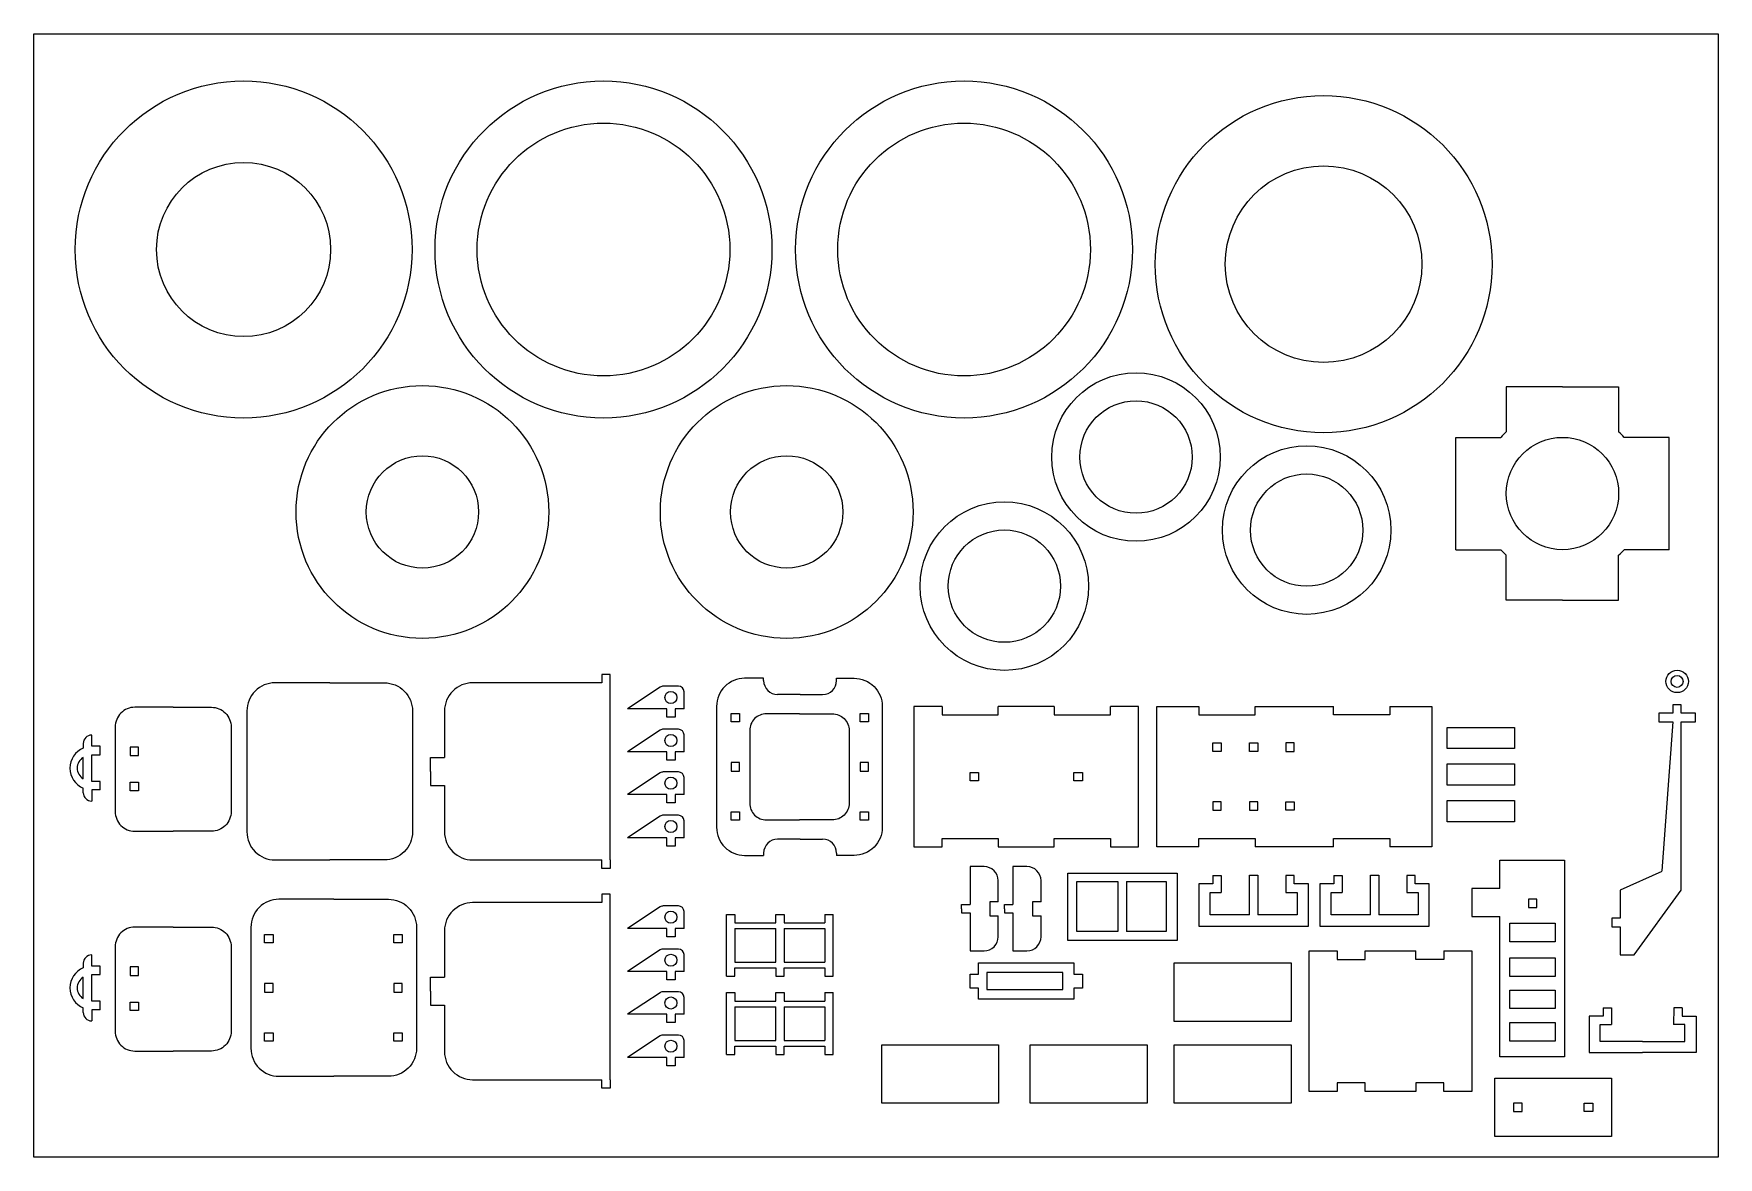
# Model space of a CAD drawing. Header units: millimetres. Extents: x 1035 to 4493, y 392 to 1491.
# Drawn here: x 1035 to 1635, y 392 to 792 of the extents above; entities that cross this region are included whole.
import ezdxf

# ---------------------------------------------------------------- set-up
doc = ezdxf.new("R2010")
doc.units = ezdxf.units.MM

msp = doc.modelspace()

# ---------------------------------------------------------------- linework, layer by layer
for p, q in [((1579.63, 666.74), (1559.63, 666.74)), ((1559.63, 666.74), (1559.63, 650.74)), ((1579.63, 666.74), (1599.63, 666.74)), ((1599.63, 666.74), (1599.63, 650.74)), ((1541.63, 608.74), (1541.63, 648.74)), ((1541.63, 648.74), (1557.63, 648.74)), ((1617.63, 648.74), (1601.63, 648.74)), ((1617.63, 608.74), (1617.63, 648.74)), ((1541.63, 608.74), (1557.63, 608.74)), ((1559.63, 590.74), (1559.63, 606.74)), ((1599.63, 590.74), (1599.63, 606.74)), ((1617.63, 608.74), (1601.63, 608.74)), ((1579.63, 590.74), (1559.63, 590.74)), ((1579.63, 590.74), (1599.63, 590.74)), ((1240.45, 564.34), (1237.45, 564.34)), ((1237.45, 564.34), (1237.45, 561.34)), ((1240.45, 561.34), (1240.45, 564.34)), ((1258.28, 559.82), (1246.62, 552.14)), ((1264.78, 560.14), (1259.38, 560.14)), ((1266.78, 552.14), (1266.78, 558.14)), ((1295.1, 562.17), (1295.1, 562.96)), ((1321.1, 562.17), (1321.1, 562.96)), ((1260.58, 552.14), (1246.62, 552.14)), ((1260.58, 549.14), (1260.58, 552.14)), ((1266.78, 552.14), (1263.58, 552.14)), ((1263.58, 552.14), (1263.58, 549.14)), ((1308.1, 557.17), (1300.1, 557.17)), ((1308.1, 557.17), (1316.1, 557.17)), ((1348.64, 552.96), (1348.64, 502.96)), ((1358.64, 552.96), (1348.64, 552.96)), ((1358.64, 552.96), (1358.64, 549.96)), ((1378.64, 549.96), (1378.64, 552.96)), ((1398.64, 552.96), (1378.64, 552.96)), ((1398.64, 552.96), (1398.64, 549.96)), ((1428.64, 552.96), (1418.64, 552.96)), ((1418.64, 549.96), (1418.64, 552.96)), ((1428.64, 502.96), (1428.64, 552.96)), ((1435.13, 552.96), (1450.13, 552.96)), ((1435.13, 502.96), (1435.13, 552.96)), ((1450.13, 552.96), (1450.13, 549.96)), ((1470.13, 549.96), (1470.13, 552.96)), ((1470.13, 552.96), (1498.13, 552.96)), ((1498.13, 549.96), (1498.13, 552.96)), ((1518.13, 552.96), (1518.13, 549.96)), ((1518.13, 552.96), (1533.13, 552.96)), ((1533.13, 552.96), (1533.13, 502.96)), ((1621.96, 553.51), (1618.96, 553.51)), ((1618.96, 553.51), (1618.96, 550.51)), ((1621.96, 550.51), (1621.96, 553.51)), ((1263.58, 549.14), (1260.58, 549.14)), ((1283.5, 547.44), (1283.5, 550.44)), ((1283.5, 550.44), (1286.5, 550.44)), ((1286.5, 547.44), (1283.5, 547.44)), ((1286.5, 550.44), (1286.5, 547.44)), ((1329.5, 547.44), (1329.5, 550.44)), ((1329.5, 550.44), (1332.5, 550.44)), ((1332.5, 547.44), (1329.5, 547.44)), ((1332.5, 550.44), (1332.5, 547.44)), ((1358.64, 549.96), (1378.64, 549.96)), ((1398.64, 549.96), (1418.64, 549.96)), ((1450.13, 549.96), (1470.13, 549.96)), ((1518.13, 549.96), (1498.13, 549.96)), ((1618.96, 550.51), (1613.96, 550.51)), ((1613.96, 550.51), (1613.96, 547.51)), ((1613.96, 547.51), (1618.96, 547.51)), ((1618.96, 547.51), (1615, 494.46)), ((1626.96, 550.51), (1621.96, 550.51)), ((1621.96, 487.51), (1621.96, 547.51)), ((1621.96, 547.51), (1626.96, 547.51)), ((1626.96, 547.51), (1626.96, 550.51)), ((1055.78, 538.74), (1055.78, 542.74)), ((1055.78, 542.74), (1055.78, 542.74)), ((1258.28, 544.49), (1246.62, 536.82)), ((1264.78, 544.82), (1259.38, 544.82)), ((1266.78, 536.82), (1266.78, 542.82)), ((1052.78, 539.74), (1052.78, 538.13)), ((1052.78, 527.18), (1052.78, 534.79)), ((1058.78, 538.74), (1055.78, 538.74)), ((1055.78, 526.24), (1055.78, 535.74)), ((1055.78, 535.74), (1058.78, 535.74)), ((1058.78, 535.74), (1058.78, 538.74)), ((1069.44, 538.44), (1069.44, 535.44)), ((1072.44, 538.44), (1069.44, 538.44)), ((1069.44, 535.44), (1072.44, 535.44)), ((1072.44, 535.44), (1072.44, 538.44)), ((1176.45, 529.82), (1176.45, 534.82)), ((1176.45, 534.82), (1181.45, 534.82)), ((1260.58, 536.82), (1246.62, 536.82)), ((1260.58, 533.82), (1260.58, 536.82)), ((1266.78, 536.82), (1263.58, 536.82)), ((1263.58, 536.82), (1263.58, 533.82)), ((1455.12, 539.95), (1458.12, 539.95)), ((1455.12, 536.95), (1455.12, 539.95)), ((1458.12, 536.95), (1455.12, 536.95)), ((1458.12, 539.95), (1458.12, 536.95)), ((1468.12, 539.95), (1471.12, 539.95)), ((1468.12, 536.95), (1468.12, 539.95)), ((1471.12, 536.95), (1468.12, 536.95)), ((1471.12, 539.95), (1471.12, 536.95)), ((1484.12, 539.95), (1481.12, 539.95)), ((1481.12, 539.95), (1481.12, 536.95)), ((1481.12, 536.95), (1484.12, 536.95)), ((1484.12, 536.95), (1484.12, 539.95)), ((1176.45, 529.82), (1176.45, 524.82)), ((1258.28, 529.29), (1246.62, 521.62)), ((1264.78, 529.62), (1259.38, 529.62)), ((1263.58, 533.82), (1260.58, 533.82)), ((1283.5, 532.94), (1283.5, 529.94)), ((1286.5, 532.94), (1283.5, 532.94)), ((1283.5, 529.94), (1286.5, 529.94)), ((1286.5, 529.94), (1286.5, 532.94)), ((1329.5, 532.94), (1329.5, 529.94)), ((1332.5, 532.94), (1329.5, 532.94)), ((1329.5, 529.94), (1332.5, 529.94)), ((1332.5, 529.94), (1332.5, 532.94)), ((1368.64, 527.96), (1368.64, 529.46)), ((1368.64, 529.46), (1371.64, 529.46)), ((1371.64, 529.46), (1371.64, 526.46)), ((1405.64, 527.96), (1405.64, 529.46)), ((1405.64, 529.46), (1408.64, 529.46)), ((1408.64, 529.46), (1408.64, 526.46)), ((1052.78, 522.24), (1052.78, 523.84)), ((1058.78, 526.24), (1055.78, 526.24)), ((1058.78, 523.24), (1055.78, 523.24)), ((1055.78, 523.24), (1055.78, 519.24)), ((1058.78, 523.24), (1058.78, 526.24)), ((1069.44, 522.95), (1069.44, 525.95)), ((1069.44, 525.95), (1072.44, 525.95)), ((1072.44, 522.95), (1069.44, 522.95)), ((1072.44, 525.95), (1072.44, 522.95)), ((1176.45, 524.82), (1181.45, 524.82)), ((1266.78, 521.62), (1266.78, 527.62)), ((1368.64, 526.46), (1368.64, 527.96)), ((1371.64, 526.46), (1368.64, 526.46)), ((1405.64, 526.46), (1405.64, 527.96)), ((1408.64, 526.46), (1405.64, 526.46)), ((1055.78, 519.24), (1055.78, 519.24)), ((1260.58, 521.62), (1246.62, 521.62)), ((1260.58, 518.62), (1260.58, 521.62)), ((1263.58, 518.62), (1260.58, 518.62)), ((1266.78, 521.62), (1263.58, 521.62)), ((1263.58, 521.62), (1263.58, 518.62)), ((1458.12, 518.96), (1455.12, 518.96)), ((1455.12, 518.96), (1455.12, 515.96)), ((1458.12, 515.96), (1458.12, 518.96)), ((1471.12, 518.96), (1468.12, 518.96)), ((1468.12, 518.96), (1468.12, 515.96)), ((1471.12, 515.96), (1471.12, 518.96)), ((1481.12, 515.96), (1481.12, 518.96)), ((1481.12, 518.96), (1484.12, 518.96)), ((1484.12, 518.96), (1484.12, 515.96)), ((1258.28, 513.88), (1246.62, 506.21)), ((1264.78, 514.21), (1259.38, 514.21)), ((1266.78, 506.21), (1266.78, 512.21)), ((1283.5, 512.44), (1283.5, 515.44)), ((1283.5, 515.44), (1286.5, 515.44)), ((1286.5, 512.44), (1283.5, 512.44)), ((1286.5, 515.44), (1286.5, 512.44)), ((1329.5, 512.44), (1329.5, 515.44)), ((1329.5, 515.44), (1332.5, 515.44)), ((1332.5, 512.44), (1329.5, 512.44)), ((1332.5, 515.44), (1332.5, 512.44)), ((1455.12, 515.96), (1458.12, 515.96)), ((1468.12, 515.96), (1471.12, 515.96)), ((1484.12, 515.96), (1481.12, 515.96)), ((1260.58, 506.21), (1246.62, 506.21)), ((1260.58, 503.21), (1260.58, 506.21)), ((1266.78, 506.21), (1263.58, 506.21)), ((1263.58, 506.21), (1263.58, 503.21)), ((1308.1, 505.71), (1300.1, 505.71)), ((1308.1, 505.71), (1316.1, 505.71)), ((1358.64, 502.96), (1358.64, 505.96)), ((1358.64, 505.96), (1378.64, 505.96)), ((1378.64, 505.96), (1378.64, 502.96)), ((1398.64, 502.96), (1398.64, 505.96)), ((1398.64, 505.96), (1418.64, 505.96)), ((1418.64, 505.96), (1418.64, 502.96)), ((1450.13, 502.96), (1450.13, 505.96)), ((1450.13, 505.96), (1470.13, 505.96)), ((1470.13, 505.96), (1470.13, 502.96)), ((1498.13, 502.96), (1498.13, 505.96)), ((1498.13, 505.96), (1518.13, 505.96)), ((1518.13, 505.96), (1518.13, 502.96)), ((1237.45, 495.3), (1237.45, 498.3)), ((1240.45, 498.3), (1240.45, 495.3)), ((1263.58, 503.21), (1260.58, 503.21)), ((1295.1, 500.71), (1295.1, 499.92)), ((1321.1, 500.71), (1321.1, 499.92)), ((1348.64, 502.96), (1358.64, 502.96)), ((1378.64, 502.96), (1398.64, 502.96)), ((1418.64, 502.96), (1428.64, 502.96)), ((1450.13, 502.96), (1435.13, 502.96)), ((1498.13, 502.96), (1470.13, 502.96)), ((1533.13, 502.96), (1518.13, 502.96)), ((1557.31, 498.17), (1580.31, 498.17)), ((1557.31, 488.17), (1557.31, 498.17)), ((1580.31, 498.17), (1580.31, 428.17)), ((1240.45, 495.3), (1237.45, 495.3)), ((1368.64, 495.93), (1368.64, 482.43)), ((1373.64, 495.93), (1368.64, 495.93)), ((1383.9, 495.93), (1383.9, 482.43)), ((1388.9, 495.93), (1383.9, 495.93)), ((1455.12, 492.74), (1455.12, 489.74)), ((1455.12, 492.74), (1458.12, 492.74)), ((1458.12, 492.74), (1458.12, 486.74)), ((1468.12, 478.74), (1468.12, 492.84)), ((1468.12, 492.84), (1471.12, 492.84)), ((1471.12, 492.84), (1471.12, 478.74)), ((1484.12, 492.74), (1481.12, 492.74)), ((1481.12, 492.74), (1481.12, 486.74)), ((1484.12, 489.74), (1484.12, 492.74)), ((1498.19, 492.74), (1498.19, 489.74)), ((1498.19, 492.74), (1501.19, 492.74)), ((1501.19, 492.74), (1501.22, 486.74)), ((1511.2, 478.74), (1511.2, 492.84)), ((1511.2, 492.84), (1514.2, 492.84)), ((1514.2, 492.84), (1514.2, 478.74)), ((1527.19, 492.74), (1524.19, 492.74)), ((1524.19, 492.74), (1524.19, 486.74)), ((1527.19, 489.74), (1527.19, 492.74)), ((1614.98, 494.17), (1600.21, 487.51)), ((1240.45, 486.09), (1237.45, 486.09)), ((1237.45, 486.09), (1237.45, 483.09)), ((1240.45, 483.09), (1240.45, 486.09)), ((1378.64, 483.43), (1378.64, 490.93)), ((1393.9, 483.43), (1393.9, 490.93)), ((1421.29, 490.62), (1421.29, 472.78)), ((1424.29, 490.62), (1424.29, 472.78)), ((1438.44, 490.62), (1438.44, 472.78)), ((1455.12, 489.74), (1450.12, 489.74)), ((1450.12, 489.74), (1450.12, 474.74)), ((1454.14, 478.74), (1454.14, 486.74)), ((1454.14, 486.74), (1458.12, 486.74)), ((1481.12, 486.74), (1485.12, 486.74)), ((1489.12, 489.74), (1484.12, 489.74)), ((1485.12, 486.74), (1485.12, 478.74)), ((1489.12, 474.74), (1489.12, 489.74)), ((1498.19, 489.74), (1493.19, 489.74)), ((1493.19, 489.74), (1493.19, 474.74)), ((1497.22, 478.74), (1497.22, 486.74)), ((1497.22, 486.74), (1501.22, 486.74)), ((1524.19, 486.74), (1528.19, 486.74)), ((1532.19, 489.74), (1527.19, 489.74)), ((1528.19, 486.74), (1528.19, 478.74)), ((1532.19, 474.74), (1532.19, 489.74)), ((1557.31, 488.17), (1547.31, 488.17)), ((1547.31, 488.17), (1547.31, 478.17)), ((1600.21, 487.51), (1600.21, 477.51)), ((1605.21, 464.51), (1621.96, 487.51)), ((1258.28, 481.57), (1246.62, 473.9)), ((1264.78, 481.9), (1259.38, 481.9)), ((1365.64, 480.93), (1365.64, 482.43)), ((1365.64, 482.43), (1368.64, 482.43)), ((1365.64, 480.93), (1365.64, 479.43)), ((1378.64, 483.43), (1375.64, 483.43)), ((1375.64, 483.43), (1375.64, 478.43)), ((1380.9, 480.93), (1380.9, 482.43)), ((1380.9, 482.43), (1383.9, 482.43)), ((1380.9, 480.93), (1380.9, 479.43)), ((1393.9, 483.43), (1390.9, 483.43)), ((1390.9, 483.43), (1390.9, 478.43)), ((1567.49, 484.35), (1567.49, 481.35)), ((1570.49, 484.35), (1567.49, 484.35)), ((1567.49, 481.35), (1570.49, 481.35)), ((1570.49, 481.35), (1570.49, 484.35)), ((1266.78, 473.9), (1266.78, 479.9)), ((1281.9, 456.89), (1281.9, 478.89)), ((1281.9, 478.89), (1284.9, 478.89)), ((1284.9, 478.89), (1284.9, 475.89)), ((1284.9, 475.89), (1299.4, 475.89)), ((1299.4, 478.89), (1302.4, 478.89)), ((1299.4, 475.89), (1299.4, 478.89)), ((1302.4, 478.89), (1302.4, 475.89)), ((1302.4, 475.89), (1316.9, 475.89)), ((1316.9, 478.89), (1316.9, 475.89)), ((1316.9, 478.89), (1319.9, 478.89)), ((1319.9, 456.89), (1319.9, 478.89)), ((1365.64, 479.43), (1368.64, 479.43)), ((1368.64, 479.43), (1368.64, 465.93)), ((1375.64, 478.43), (1378.64, 478.43)), ((1378.64, 470.93), (1378.64, 478.43)), ((1380.9, 479.43), (1383.9, 479.43)), ((1383.9, 479.43), (1383.9, 465.93)), ((1390.9, 478.43), (1393.9, 478.43)), ((1393.9, 470.93), (1393.9, 478.43)), ((1450.12, 474.74), (1489.12, 474.74)), ((1468.12, 478.74), (1454.14, 478.74)), ((1485.12, 478.74), (1471.12, 478.74)), ((1493.19, 474.74), (1532.19, 474.74)), ((1511.2, 478.74), (1497.22, 478.74)), ((1528.19, 478.74), (1514.2, 478.74)), ((1547.31, 478.17), (1557.31, 478.17)), ((1557.31, 428.17), (1557.31, 478.17)), ((1600.21, 477.51), (1597.21, 477.51)), ((1597.21, 477.51), (1597.21, 474.51)), ((1597.21, 474.51), (1600.21, 474.51)), ((1600.21, 474.51), (1600.21, 464.51)), ((1117.38, 468.78), (1117.38, 471.78)), ((1117.38, 471.78), (1120.38, 471.78)), ((1120.38, 468.78), (1117.38, 468.78)), ((1120.38, 471.78), (1120.38, 468.78)), ((1163.38, 468.78), (1163.38, 471.78)), ((1163.38, 471.78), (1166.38, 471.78)), ((1166.38, 468.78), (1163.38, 468.78)), ((1166.38, 471.78), (1166.38, 468.78)), ((1260.58, 473.9), (1246.62, 473.9)), ((1260.58, 470.9), (1260.58, 473.9)), ((1263.58, 470.9), (1260.58, 470.9)), ((1266.78, 473.9), (1263.58, 473.9)), ((1263.58, 473.9), (1263.58, 470.9)), ((1284.9, 473.89), (1299.4, 473.89)), ((1284.9, 473.89), (1284.9, 461.89)), ((1299.4, 461.89), (1299.4, 473.89)), ((1302.4, 473.89), (1316.9, 473.89)), ((1302.4, 473.89), (1302.4, 461.89)), ((1316.9, 473.89), (1316.9, 461.89)), ((1055.78, 460.49), (1055.78, 464.49)), ((1055.78, 464.49), (1055.78, 464.49)), ((1258.28, 466.25), (1246.62, 458.58)), ((1264.78, 466.58), (1259.38, 466.58)), ((1266.78, 458.58), (1266.78, 464.58)), ((1368.64, 465.93), (1373.64, 465.93)), ((1383.9, 465.93), (1388.9, 465.93)), ((1489.36, 415.9), (1489.36, 465.9)), ((1489.36, 465.9), (1499.36, 465.9)), ((1499.36, 465.9), (1499.36, 462.9)), ((1499.36, 462.9), (1509.36, 462.9)), ((1509.36, 462.9), (1509.36, 465.9)), ((1509.36, 465.9), (1527.36, 465.9)), ((1527.36, 462.9), (1527.36, 465.9)), ((1537.36, 462.9), (1527.36, 462.9)), ((1537.36, 465.9), (1537.36, 462.9)), ((1537.36, 465.9), (1547.36, 465.9)), ((1547.36, 465.9), (1547.36, 415.9)), ((1600.21, 464.51), (1605.21, 464.51)), ((1052.78, 461.49), (1052.78, 459.89)), ((1052.78, 448.94), (1052.78, 456.55)), ((1058.78, 460.49), (1055.78, 460.49)), ((1055.78, 447.99), (1055.78, 457.49)), ((1055.78, 457.49), (1058.78, 457.49)), ((1058.78, 457.49), (1058.78, 460.49)), ((1069.44, 460.2), (1069.44, 457.2)), ((1072.44, 460.2), (1069.44, 460.2)), ((1069.44, 457.2), (1072.44, 457.2)), ((1072.44, 457.2), (1072.44, 460.2)), ((1176.45, 451.58), (1176.45, 456.58)), ((1176.45, 456.58), (1181.45, 456.58)), ((1260.58, 458.58), (1246.62, 458.58)), ((1260.58, 455.58), (1260.58, 458.58)), ((1266.78, 458.58), (1263.58, 458.58)), ((1263.58, 458.58), (1263.58, 455.58)), ((1281.9, 456.89), (1284.9, 456.89)), ((1284.9, 461.89), (1299.4, 461.89)), ((1284.9, 456.89), (1284.9, 459.89)), ((1284.9, 459.89), (1299.4, 459.89)), ((1299.4, 459.89), (1299.4, 456.89)), ((1299.4, 456.89), (1302.4, 456.89)), ((1302.4, 461.89), (1316.9, 461.89)), ((1302.4, 456.89), (1302.4, 459.89)), ((1302.4, 459.89), (1316.9, 459.89)), ((1316.9, 459.89), (1316.9, 456.89)), ((1316.9, 456.89), (1319.9, 456.89)), ((1368.64, 457.68), (1371.64, 457.68)), ((1368.64, 452.68), (1368.64, 457.68)), ((1371.64, 457.68), (1371.64, 461.68)), ((1371.64, 461.68), (1405.64, 461.68)), ((1374.64, 458.18), (1374.64, 452.18)), ((1401.64, 458.18), (1374.64, 458.18)), ((1401.64, 452.18), (1401.64, 458.18)), ((1405.64, 461.68), (1405.64, 457.68)), ((1405.64, 457.68), (1408.64, 457.68)), ((1408.64, 457.68), (1408.64, 452.68)), ((1117.38, 454.28), (1117.38, 451.28)), ((1120.38, 454.28), (1117.38, 454.28)), ((1117.38, 451.28), (1120.38, 451.28)), ((1120.38, 451.28), (1120.38, 454.28)), ((1163.38, 454.28), (1163.38, 451.28)), ((1166.38, 454.28), (1163.38, 454.28)), ((1163.38, 451.28), (1166.38, 451.28)), ((1166.38, 451.28), (1166.38, 454.28)), ((1176.45, 451.58), (1176.45, 446.58)), ((1258.28, 451.04), (1246.62, 443.37)), ((1264.78, 451.37), (1259.38, 451.37)), ((1263.58, 455.58), (1260.58, 455.58)), ((1281.9, 429.05), (1281.9, 451.05)), ((1281.9, 451.05), (1284.9, 451.05)), ((1284.9, 451.05), (1284.9, 448.05)), ((1299.4, 448.05), (1299.4, 451.05)), ((1299.4, 451.05), (1302.4, 451.05)), ((1302.4, 451.05), (1302.4, 448.05)), ((1316.9, 451.05), (1316.9, 448.05)), ((1316.9, 451.05), (1319.9, 451.05)), ((1319.9, 429.05), (1319.9, 451.05)), ((1371.64, 452.68), (1368.64, 452.68)), ((1371.64, 448.68), (1371.64, 452.68)), ((1374.64, 452.18), (1401.64, 452.18)), ((1408.64, 452.68), (1405.64, 452.68)), ((1405.64, 452.68), (1405.64, 448.68)), ((1052.78, 443.99), (1052.78, 445.6)), ((1058.78, 447.99), (1055.78, 447.99)), ((1058.78, 444.99), (1055.78, 444.99)), ((1055.78, 444.99), (1055.78, 440.99)), ((1058.78, 444.99), (1058.78, 447.99)), ((1069.44, 444.7), (1069.44, 447.7)), ((1069.44, 447.7), (1072.44, 447.7)), ((1072.44, 444.7), (1069.44, 444.7)), ((1072.44, 447.7), (1072.44, 444.7)), ((1176.45, 446.58), (1181.45, 446.58)), ((1266.78, 443.37), (1266.78, 449.37)), ((1284.9, 448.05), (1299.4, 448.05)), ((1284.9, 446.05), (1284.9, 434.05)), ((1284.9, 446.05), (1299.4, 446.05)), ((1299.4, 434.05), (1299.4, 446.05)), ((1302.4, 448.05), (1316.9, 448.05)), ((1302.4, 446.05), (1302.4, 434.05)), ((1302.4, 446.05), (1316.9, 446.05)), ((1316.9, 446.05), (1316.9, 434.05)), ((1405.64, 448.68), (1371.64, 448.68)), ((1594.08, 445.69), (1594.08, 442.69)), ((1594.08, 445.69), (1597.08, 445.69)), ((1597.08, 445.69), (1597.11, 439.69)), ((1619.26, 445.69), (1619.23, 439.69)), ((1622.26, 445.69), (1619.26, 445.69)), ((1622.26, 445.69), (1622.26, 442.69)), ((1055.78, 440.99), (1055.78, 440.99)), ((1260.58, 443.37), (1246.62, 443.37)), ((1260.58, 440.37), (1260.58, 443.37)), ((1263.58, 440.37), (1260.58, 440.37)), ((1266.78, 443.37), (1263.58, 443.37)), ((1263.58, 443.37), (1263.58, 440.37)), ((1594.08, 442.69), (1589.08, 442.69)), ((1589.08, 442.69), (1589.08, 429.69)), ((1593.11, 433.69), (1593.11, 439.69)), ((1593.11, 439.69), (1597.11, 439.69)), ((1623.23, 439.69), (1619.23, 439.69)), ((1622.26, 442.69), (1627.26, 442.69)), ((1623.23, 433.69), (1623.23, 439.69)), ((1627.26, 442.69), (1627.26, 429.69)), ((1117.38, 433.78), (1117.38, 436.78)), ((1117.38, 436.78), (1120.38, 436.78)), ((1120.38, 433.78), (1117.38, 433.78)), ((1120.38, 436.78), (1120.38, 433.78)), ((1163.38, 433.78), (1163.38, 436.78)), ((1163.38, 436.78), (1166.38, 436.78)), ((1166.38, 433.78), (1163.38, 433.78)), ((1166.38, 436.78), (1166.38, 433.78)), ((1258.28, 435.64), (1246.62, 427.97)), ((1264.78, 435.97), (1259.38, 435.97)), ((1266.78, 427.97), (1266.78, 433.97)), ((1284.9, 434.05), (1299.4, 434.05)), ((1284.9, 429.05), (1284.9, 432.05)), ((1284.9, 432.05), (1299.4, 432.05)), ((1299.4, 432.05), (1299.4, 429.05)), ((1302.4, 434.05), (1316.9, 434.05)), ((1302.4, 429.05), (1302.4, 432.05)), ((1302.4, 432.05), (1316.9, 432.05)), ((1316.9, 432.05), (1316.9, 429.05)), ((1608.17, 433.69), (1593.11, 433.69)), ((1608.17, 433.69), (1623.23, 433.69)), ((1260.58, 427.97), (1246.62, 427.97)), ((1260.58, 424.97), (1260.58, 427.97)), ((1266.78, 427.97), (1263.58, 427.97)), ((1263.58, 427.97), (1263.58, 424.97)), ((1281.9, 429.05), (1284.9, 429.05)), ((1299.4, 429.05), (1302.4, 429.05)), ((1316.9, 429.05), (1319.9, 429.05)), ((1580.31, 428.17), (1557.31, 428.17)), ((1589.08, 429.69), (1608.17, 429.69)), ((1627.26, 429.69), (1608.17, 429.69)), ((1237.45, 417.06), (1237.45, 420.06)), ((1240.45, 420.06), (1240.45, 417.06)), ((1263.58, 424.97), (1260.58, 424.97)), ((1240.45, 417.06), (1237.45, 417.06)), ((1499.36, 415.9), (1489.36, 415.9)), ((1509.36, 418.9), (1499.36, 418.9)), ((1499.36, 418.9), (1499.36, 415.9)), ((1509.36, 415.9), (1509.36, 418.9)), ((1527.36, 415.9), (1509.36, 415.9)), ((1537.36, 418.9), (1527.36, 418.9)), ((1527.36, 418.9), (1527.36, 415.9)), ((1537.36, 415.9), (1537.36, 418.9)), ((1547.36, 415.9), (1537.36, 415.9)), ((1565.24, 411.7), (1562.24, 411.7)), ((1562.24, 411.7), (1562.24, 408.7)), ((1562.24, 408.7), (1565.24, 408.7)), ((1565.24, 410.2), (1565.24, 411.7)), ((1565.24, 408.7), (1565.24, 410.2)), ((1587.41, 410.2), (1587.41, 411.7)), ((1587.41, 411.7), (1590.41, 411.7)), ((1587.41, 408.7), (1587.41, 410.2)), ((1590.41, 408.7), (1587.41, 408.7)), ((1590.41, 411.7), (1590.41, 408.7))]:
    msp.add_line(p, q)
at = {"color": 3}
msp.add_lwpolyline([(1035.13, 792.44), (1635.13, 792.44), (1635.13, 392.44), (1035.13, 392.44)], close=True, dxfattribs=at)
for points in [[(1140.56, 561.34), (1121.06, 561.34, 0.414214), (1111.06, 551.34), (1111.06, 508.3, 0.414214), (1121.06, 498.3), (1140.56, 498.3)], [(1140.56, 561.34), (1160.06, 561.34, -0.414214), (1170.06, 551.34), (1170.06, 508.3, -0.414214), (1160.06, 498.3), (1140.56, 498.3)], [(1237.45, 561.34), (1191.45, 561.34, 0.414214), (1181.45, 551.34), (1181.45, 534.82)], [(1295.1, 562.96), (1288.35, 562.96, 0.414214), (1278.35, 552.96), (1278.35, 509.92, 0.414214), (1288.35, 499.92), (1295.1, 499.92)], [(1321.1, 562.96), (1327.35, 562.96, -0.414214), (1337.35, 552.96), (1337.35, 509.92, -0.414214), (1327.35, 499.92), (1321.1, 499.92)], [(1084.8, 552.64), (1071.15, 552.64, 0.414214), (1064.15, 545.64), (1064.15, 515.51, 0.414214), (1071.15, 508.51), (1084.8, 508.51)], [(1084.8, 552.64), (1098.45, 552.64, -0.414214), (1105.45, 545.64), (1105.45, 515.51, -0.414214), (1098.45, 508.51), (1084.8, 508.51)], [(1307.85, 550.35), (1296.15, 550.35, 0.414214), (1290.15, 544.35), (1290.15, 518.53, 0.414214), (1296.15, 512.53), (1307.85, 512.53)], [(1307.85, 550.35), (1319.55, 550.35, -0.414214), (1325.55, 544.35), (1325.55, 518.53, -0.414214), (1319.55, 512.53), (1307.85, 512.53)], [(1181.45, 524.82), (1181.45, 508.3, 0.414214), (1191.45, 498.3), (1237.45, 498.3)], [(1141.98, 484.3), (1122.48, 484.3, 0.414214), (1112.48, 474.3), (1112.48, 431.26, 0.414214), (1122.48, 421.26), (1141.98, 421.26)], [(1141.98, 484.3), (1161.48, 484.3, -0.414214), (1171.48, 474.3), (1171.48, 431.26, -0.414214), (1161.48, 421.26), (1141.98, 421.26)], [(1237.45, 483.09), (1191.45, 483.09, 0.414214), (1181.45, 473.09), (1181.45, 456.58)], [(1084.8, 474.39), (1071.15, 474.39, 0.414214), (1064.15, 467.39), (1064.15, 437.27, 0.414214), (1071.15, 430.27), (1084.8, 430.27)], [(1084.8, 474.39), (1098.45, 474.39, -0.414214), (1105.45, 467.39), (1105.45, 437.27, -0.414214), (1098.45, 430.27), (1084.8, 430.27)], [(1181.45, 446.58), (1181.45, 430.06, 0.414214), (1191.45, 420.06), (1237.45, 420.06)]]:
    msp.add_lwpolyline(points, format="xyb")
for points in [[(1240.45, 498.3), (1240.45, 561.34)], [(1421.29, 472.78), (1406.65, 472.78), (1406.65, 490.62), (1421.29, 490.62)], [(1424.29, 490.62), (1438.44, 490.62)], [(1240.45, 420.06), (1240.45, 483.09)], [(1438.44, 472.78), (1424.29, 472.78)]]:
    msp.add_lwpolyline(points)
for points in [[(1562.59, 545.45), (1562.59, 537.91), (1538.6, 537.91), (1538.6, 545.45)], [(1562.59, 532.45), (1562.59, 524.91), (1538.6, 524.91), (1538.6, 532.45)], [(1562.59, 519.45), (1562.59, 511.91), (1538.6, 511.91), (1538.6, 519.45)], [(1403.44, 493.62), (1442.44, 493.62), (1442.44, 469.62), (1403.44, 469.62)], [(1560.86, 475.76), (1577.06, 475.76), (1577.06, 469.18), (1560.86, 469.18)], [(1560.86, 463.42), (1577.06, 463.42), (1577.06, 456.84), (1560.86, 456.84)], [(1441.38, 461.61), (1482.96, 461.61), (1482.96, 440.83), (1441.38, 440.83)], [(1560.86, 451.96), (1577.06, 451.96), (1577.06, 445.38), (1560.86, 445.38)], [(1560.86, 440.4), (1577.06, 440.4), (1577.06, 433.82), (1560.86, 433.82)], [(1337.18, 432.42), (1378.76, 432.42), (1378.76, 411.65), (1337.18, 411.65)], [(1390.07, 432.42), (1431.66, 432.42), (1431.66, 411.65), (1390.07, 411.65)], [(1441.38, 432.42), (1482.96, 432.42), (1482.96, 411.65), (1441.38, 411.65)], [(1555.53, 420.59), (1597.12, 420.59), (1597.12, 399.82), (1555.53, 399.82)]]:
    msp.add_lwpolyline(points, close=True)
for centre, radius in [((1109.89, 715.61), 60), ((1238.08, 715.61), 60), ((1366.49, 715.61), 60), ((1494.55, 710.39), 60), ((1238.08, 715.61), 45), ((1366.49, 715.61), 45), ((1109.89, 715.61), 31), ((1494.55, 710.39), 35), ((1173.58, 622.18), 45), ((1303.32, 622.18), 45), ((1427.74, 641.73), 30), ((1427.74, 641.73), 20), ((1579.63, 628.74), 20), ((1173.58, 622.18), 20), ((1303.32, 622.18), 20), ((1488.52, 615.72), 30), ((1488.52, 615.72), 20), ((1380.85, 595.77), 30), ((1380.85, 595.77), 20), ((1620.46, 561.86), 4), ((1262.08, 556.14), 2.15), ((1620.46, 561.86), 2.12), ((1262.08, 540.82), 2.15), ((1262.08, 525.62), 2.15), ((1262.08, 510.21), 2.15), ((1262.08, 477.9), 2.15), ((1262.08, 462.58), 2.15), ((1262.08, 447.37), 2.15), ((1262.08, 431.97), 2.15)]:
    msp.add_circle(centre, radius)
for centre, radius, start, end in [((1579.63, 628.74), 29.73, 132.27369, 137.72631), ((1579.63, 628.74), 29.73, 42.27369, 47.72631), ((1579.63, 628.74), 29.73, 222.27369, 227.72631), ((1579.63, 628.74), 29.73, 312.27369, 317.72631), ((1259.38, 558.14), 2, 90, 123.33936), ((1264.78, 558.14), 2, 0, 90), ((1300.1, 562.17), 5, 180, 270), ((1316.1, 562.17), 5, 270, 0), ((1055.78, 539.74), 3, 90, 180), ((1259.38, 542.82), 2, 90, 123.33936), ((1264.78, 542.82), 2, 0, 90), ((1055.78, 530.99), 7.75, 112.77397, 247.22603), ((1055.02, 530.99), 4.41, 120.38039, 239.61961), ((1259.38, 527.62), 2, 90, 123.33936), ((1264.78, 527.62), 2, 0, 90), ((1055.78, 522.24), 3, 180, 270), ((1259.38, 512.21), 2, 90, 123.33936), ((1264.78, 512.21), 2, 0, 90), ((1300.1, 500.71), 5, 90, 180), ((1316.1, 500.71), 5, 0, 90), ((1373.64, 490.93), 5, 0, 90), ((1388.9, 490.93), 5, 0, 90), ((1259.38, 479.9), 2, 90, 123.33936), ((1264.78, 479.9), 2, 0, 90), ((1373.64, 470.93), 5, 270, 0), ((1388.9, 470.93), 5, 270, 0), ((1055.78, 461.49), 3, 90, 180), ((1259.38, 464.58), 2, 90, 123.33936), ((1264.78, 464.58), 2, 0, 90), ((1055.78, 452.74), 7.75, 112.77397, 247.22603), ((1055.02, 452.74), 4.41, 120.38039, 239.61961), ((1259.38, 449.37), 2, 90, 123.33936), ((1264.78, 449.37), 2, 0, 90), ((1055.78, 443.99), 3, 180, 270), ((1259.38, 433.97), 2, 90, 123.33936), ((1264.78, 433.97), 2, 0, 90)]:
    msp.add_arc(centre, radius, start, end)

doc.saveas('drawing.dxf')
